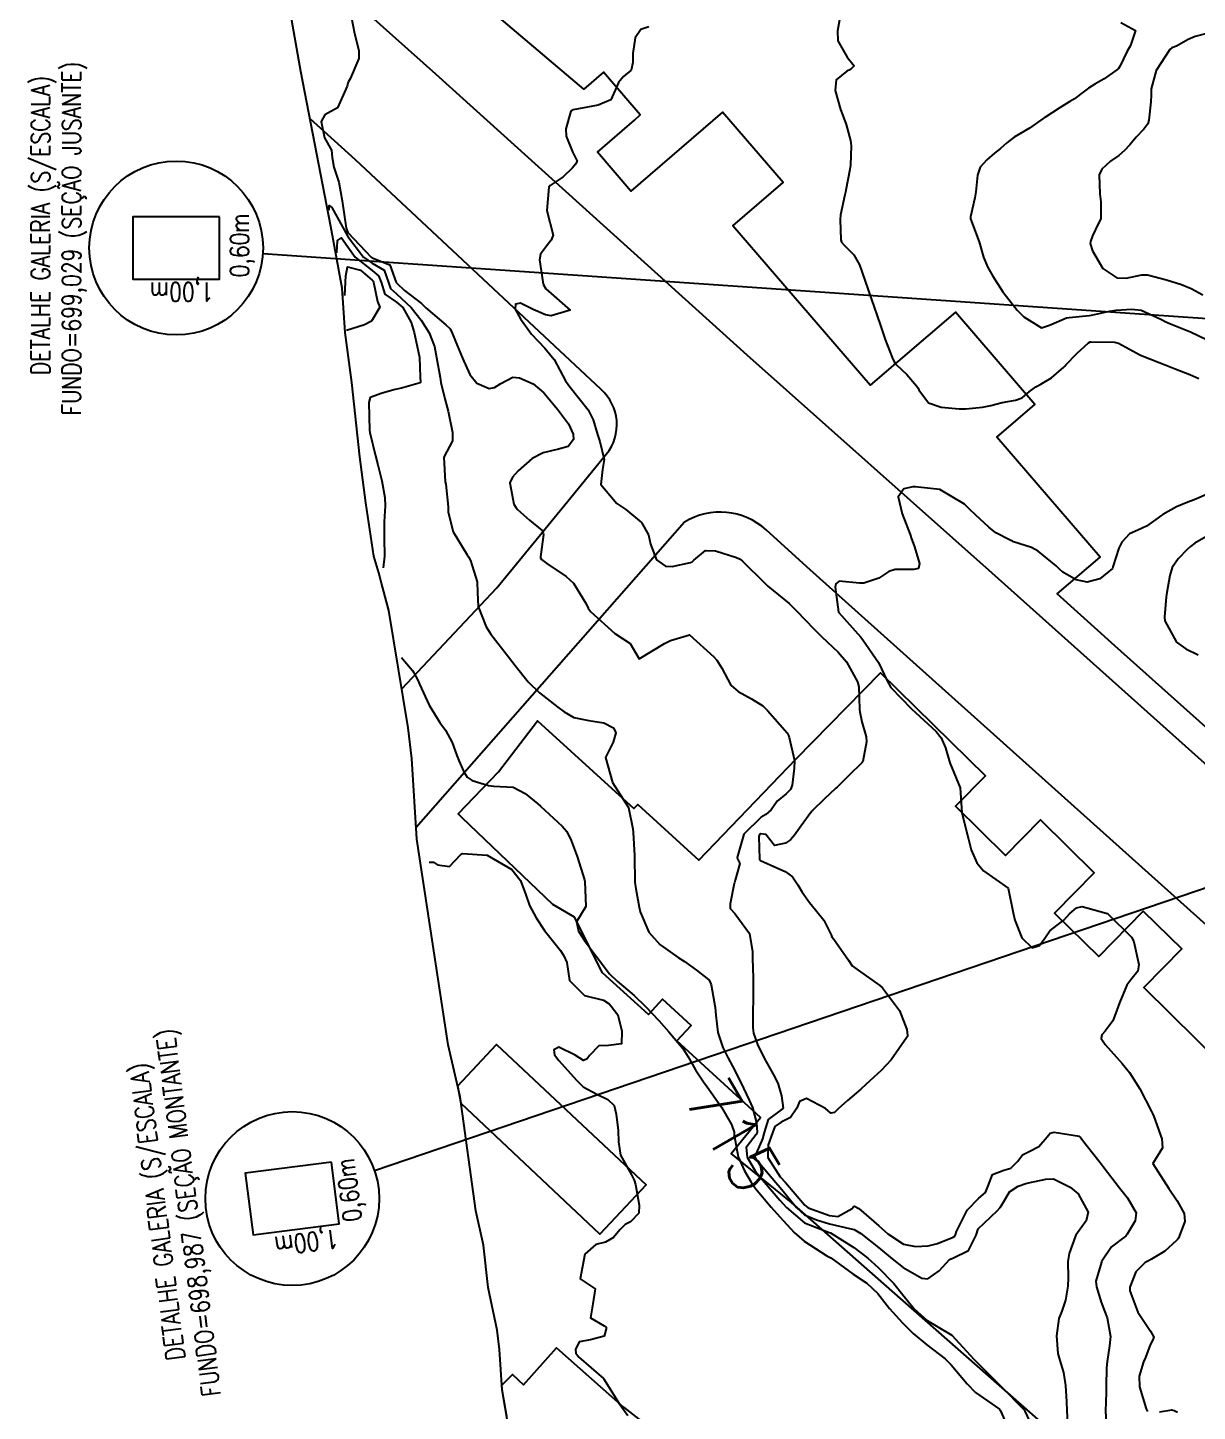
# Model space of a CAD drawing. Header units: metres. Extents: x 286371 to 293043, y 7462578 to 7466404.
# Drawn here: x 289866.5 to 289960.7, y 7463919.3 to 7464030.8 of the extents above; entities that cross this region are included whole.
import ezdxf
from ezdxf.enums import TextEntityAlignment as Align

# ---------------------------------------------------------------- set-up
doc = ezdxf.new("R2010")
doc.units = ezdxf.units.M
doc.header["$MEASUREMENT"] = 0
doc.linetypes.add('CONTINUO', pattern=[0])
for name, color, linetype in [('Area', 45, 'Continuous'), ('Cotas', 45, 'Continuous'), ('Curvas de Nivel 1m', 11, 'Continuous'), ('Curvas de Nivel 5m', 15, 'Continuous'), ('Edificações', 30, 'Continuous'), ('TEXTO', 45, 'Continuous'), ('Vias primárias', 230, 'Continuous')]:
    doc.layers.add(name, color=color, linetype=linetype)
doc.styles.add('ROMANS', font='romans', dxfattribs={"height": 0.2})
doc.styles.add('Style-STANDARD', font='STANDARD.shx')

msp = doc.modelspace()

# ---------------------------------------------------------------- linework, layer by layer
at = {"layer": 'Area'}
msp.add_polyline3d([(289905.45, 7463916.78, 719.89), (289904.73, 7463921.06, 719.01), (289904.51, 7463924.3, 716.12), (289904.32, 7463925.85, 716.13), (289903.59, 7463929.29, 716.2), (289903.21, 7463932.71, 716.17), (289902.59, 7463935.46, 716.12), (289901.35, 7463944.65, 718.91), (289900.37, 7463948.84, 716.89), (289897.84, 7463965.41, 715.85), (289897.45, 7463971.89, 714.94), (289897.16, 7463974.37, 714.81), (289895.59, 7463983.82, 714.3), (289895.01, 7463986.03, 714.28), (289894.78, 7463986.85, 716.73), (289894.39, 7463988.19, 716.82), (289893.75, 7463992.5, 717.13), (289893.26, 7463996.19, 739.33), (289892.61, 7464002.17, 739.44), (289892.07, 7464006.2, 739.72), (289891.83, 7464009.78, 713), (289890.93, 7464014.75, 712.75), (289888.51, 7464027.21, 713.03), (289886.86, 7464036.55, 713.42)], dxfattribs=at)
at = {"layer": 'Curvas de Nivel 1m', "flags": 128}
for points, elevation in [([(289931.94, 7464031.68), (289931.73, 7464030.5), (289931.76, 7464029.69), (289932.51, 7464028.38), (289933.08, 7464027.67), (289932.79, 7464027.38), (289932.5, 7464027.25), (289931.62, 7464026.55), (289931.55, 7464025.69), (289931.97, 7464024.16), (289932.16, 7464023.68), (289932.43, 7464022.95), (289932.79, 7464021.67), (289932.85, 7464021.23), (289932.78, 7464019.67), (289932.72, 7464019.32), (289932.42, 7464017.67), (289932.41, 7464017.61), (289932.34, 7464017.3), (289931.98, 7464015.68), (289931.94, 7464015.31), (289932.01, 7464013.68), (289932.07, 7464013.47), (289932.28, 7464013.23), (289933.06, 7464012.46), (289933.51, 7464011.66), (289933.7, 7464011.11), (289934.22, 7464009.64), (289934.72, 7464008.17), (289934.9, 7464007.64), (289935.22, 7464006.68), (289935.59, 7464005.63), (289936.14, 7464004.19), (289936.32, 7464003.8), (289936.47, 7464003.62), (289937.33, 7464002.81), (289938.11, 7464001.92), (289938.24, 7464001.72), (289938.3, 7464001.59), (289939.07, 7464000.55), (289940.08, 7464000.2), (289941.55, 7464000.06), (289942.08, 7464000.06), (289943.41, 7464000.18), (289944.09, 7464000.33), (289944.99, 7464000.58), (289946.09, 7464000.76), (289946.61, 7464000.94), (289947.2, 7464001.45), (289947.71, 7464001.84), (289948.11, 7464002.05), (289948.99, 7464002.55), (289949.96, 7464003.41), (289950.04, 7464003.5), (289950.14, 7464003.6), (289951.03, 7464004.51), (289951.97, 7464005.38), (289952.1, 7464005.44), (289952.17, 7464005.46), (289954.09, 7464005.42), (289954.17, 7464005.41), (289954.37, 7464005.34), (289956.15, 7464004.37), (289957.65, 7464003.79), (289958.14, 7464003.59), (289958.93, 7464003.27), (289960.12, 7464002.82), (289960.85, 7464002.51)], 711), ([(289892.56, 7464031.68), (289892.83, 7464030.28), (289893.16, 7464028.92), (289893.16, 7464028.27), (289892.48, 7464026.63), (289892.35, 7464026.41), (289892.29, 7464026.29), (289892.23, 7464026.05), (289891.46, 7464024.3), (289890.44, 7464023.74), (289890.14, 7464023.2), (289890.41, 7464021.89), (289890.98, 7464020.9), (289891.02, 7464020.31), (289891.17, 7464019.51), (289891.57, 7464018.31), (289891.83, 7464016.81), (289892.14, 7464014.61), (289892.29, 7464014.27), (289894.18, 7464012.27), (289894.26, 7464012.22), (289895.66, 7464011.65), (289896.19, 7464010.24), (289896.2, 7464010.2), (289896.23, 7464010.17), (289896.86, 7464009.59), (289898.21, 7464008.54), (289898.39, 7464008.38), (289898.57, 7464008.2), (289900.18, 7464006.81), (289900.52, 7464006.5), (289900.7, 7464006.16), (289901.12, 7464005.11), (289901.52, 7464004.15), (289902.12, 7464002.81), (289902.68, 7464002.13), (289903.67, 7464001.69), (289904.1, 7464001.77), (289904.62, 7464002.1), (289905.59, 7464002.61), (289906.11, 7464002.56), (289907.23, 7464002.06), (289908.09, 7464001.34), (289909.17, 7464000.03), (289910.06, 7463998.85), (289910.45, 7463998.01), (289910.47, 7463997.58), (289910.03, 7463997.03), (289909.25, 7463996.8), (289908.02, 7463996.51), (289907.13, 7463996.06), (289906, 7463995.07), (289905.54, 7463994.55), (289905.34, 7463994.09), (289905.67, 7463992.37), (289905.84, 7463992.09), (289905.95, 7463991.96), (289906.92, 7463991.09), (289907.93, 7463990.25), (289908, 7463990.13), (289908.03, 7463990.05), (289908.04, 7463989.94), (289907.91, 7463988.95), (289907.8, 7463988.15), (289907.81, 7463988.06), (289907.89, 7463987.92), (289908.33, 7463987.6), (289909.87, 7463986.55), (289910.46, 7463986.02), (289911.48, 7463984.36), (289911.66, 7463984), (289911.83, 7463983.75), (289913.8, 7463981.96), (289915.02, 7463981.17), (289915.77, 7463979.93), (289917.79, 7463981.16), (289918.28, 7463981.4), (289919.8, 7463981.86), (289921.77, 7463980.08), (289922.02, 7463979.83), (289922.42, 7463979.16), (289923.13, 7463977.81), (289923.73, 7463977.3), (289924.8, 7463976.7), (289925.71, 7463976.13), (289926.11, 7463975.77), (289927.68, 7463973.96), (289927.78, 7463973.74), (289927.83, 7463973.58), (289928.28, 7463971.73), (289928.25, 7463971.12), (289928.08, 7463969.74), (289927.95, 7463969.39), (289927.6, 7463969.04), (289926.88, 7463968.47), (289926.4, 7463967.76), (289925.96, 7463967.39), (289925.58, 7463967.18), (289924.2, 7463965.8), (289923.65, 7463963.93), (289923.69, 7463963.81), (289923.88, 7463963.45), (289923.5, 7463962.11), (289923.43, 7463961.88), (289923.41, 7463961.82), (289923.09, 7463960.2), (289923.1, 7463959.82), (289923.46, 7463959.41), (289924.66, 7463957.8), (289924.89, 7463956.32), (289924.89, 7463955.79), (289924.93, 7463954.24), (289924.93, 7463953.79), (289924.93, 7463952.22), (289924.92, 7463951.79), (289924.91, 7463950.21), (289924.97, 7463949.79), (289925.3, 7463948.88), (289925.82, 7463947.78), (289926.55, 7463946.47), (289926.92, 7463945.76), (289927.23, 7463944.74), (289927.35, 7463943.75), (289927.31, 7463943.66), (289927.21, 7463943.61), (289926.15, 7463942.82), (289925.83, 7463941.77), (289925.7, 7463941.26), (289925.16, 7463940.04), (289925.08, 7463939.86), (289925.08, 7463939.79), (289925.15, 7463939.67), (289926.78, 7463937.76), (289927.12, 7463937.35), (289928.43, 7463935.73), (289929.09, 7463935.16), (289930.04, 7463934.75), (289931.08, 7463934.43), (289932.7, 7463934.04), (289933.07, 7463933.96), (289933.61, 7463933.66), (289935.05, 7463932.52), (289936.13, 7463931.62), (289937.02, 7463930.91), (289938.54, 7463930.05), (289939.01, 7463929.99), (289939.93, 7463930.65), (289940.77, 7463931.55), (289940.95, 7463931.63), (289941.04, 7463931.65), (289942.3, 7463932.27), (289942.9, 7463933.52), (289943.07, 7463934.02), (289944.59, 7463935.48), (289944.83, 7463935.75), (289945.1, 7463936.17), (289945.59, 7463936.99), (289946.29, 7463937.46), (289946.91, 7463937.67), (289947.13, 7463937.73), (289948.53, 7463938.03), (289949.13, 7463938.05), (289950.48, 7463937.39), (289951.12, 7463936.83), (289951.94, 7463935.37), (289951.77, 7463934.68), (289951.07, 7463933.71), (289950.94, 7463933.51), (289950.88, 7463933.39), (289950.39, 7463932.04), (289950.3, 7463931.4), (289950.32, 7463930.08), (289950.29, 7463929.4), (289950.11, 7463928.27), (289949.81, 7463927.4), (289949.57, 7463926.79), (289949.37, 7463925.41), (289949.48, 7463923.98), (289949.64, 7463923.41), (289949.94, 7463922.45), (289950.1, 7463921.41), (289950.18, 7463920.08), (289950.22, 7463919.4), (289950.29, 7463917.93)], 713), ([(289916.55, 7464030.83), (289915.88, 7464030.6), (289915.44, 7464029.94), (289915.25, 7464028.68), (289915.25, 7464027.94), (289915.1, 7464027.34), (289914.49, 7464026.81), (289914.09, 7464026.35), (289913.92, 7464025.96), (289913.48, 7464024.95), (289912.45, 7464024.52), (289912.02, 7464024.42), (289910.45, 7464024.13), (289910.35, 7464024.11), (289910.24, 7464024.02), (289909.85, 7464022.6), (289909.89, 7464022.02), (289910.4, 7464020.76), (289910.77, 7464020.01), (289910.64, 7464019.75), (289910.38, 7464019.47), (289909.64, 7464018.75), (289908.59, 7464018.04), (289908.49, 7464017.9), (289908.32, 7464016.04), (289908.83, 7464014.04), (289908.68, 7464013.64), (289908.28, 7464013.16), (289907.82, 7464012.5), (289907.74, 7464012.05), (289907.99, 7464010.29), (289908.04, 7464010.05), (289908.23, 7464009.72), (289910.2, 7464008.01), (289908.67, 7464007.56), (289908.2, 7464007.62), (289907.22, 7464008.06), (289906.21, 7464008.57), (289905.8, 7464008.49), (289905.77, 7464008.08), (289906.19, 7464007.31), (289907.08, 7464006.06), (289908.15, 7464004.94), (289908.92, 7464004.03), (289909.83, 7464002.3), (289910.04, 7464002.02), (289910.1, 7464001.94), (289911.66, 7463999.99), (289912.06, 7463999.17), (289912.39, 7463997.98), (289912.59, 7463997.42), (289912.95, 7463995.97), (289912.8, 7463995.17), (289912.68, 7463993.97), (289913.96, 7463992.44), (289914.69, 7463991.94), (289915.94, 7463990.91), (289916.52, 7463989.92), (289916.67, 7463989.16), (289917.15, 7463987.91), (289917.89, 7463987.39), (289918.41, 7463987.37), (289919.89, 7463987.69), (289920.02, 7463987.74), (289920.16, 7463987.86), (289921.11, 7463988.64), (289921.91, 7463988.63), (289923.61, 7463988.09), (289923.9, 7463987.96), (289924.08, 7463987.8), (289925.87, 7463986.01), (289926.13, 7463985.77), (289927.84, 7463984.37), (289928.5, 7463983.73), (289929.8, 7463982.38), (289930.48, 7463981.7), (289931.78, 7463980.47), (289932.46, 7463979.67), (289933.34, 7463978.06), (289933.45, 7463977.66), (289933.52, 7463975.85), (289933.53, 7463975.66), (289933.69, 7463974.84), (289934.05, 7463973.65), (289934.07, 7463973.24), (289933.77, 7463971.65), (289933.72, 7463971.57), (289933.64, 7463971.5), (289932.71, 7463970.59), (289931.78, 7463969.68), (289931.7, 7463969.6), (289931.61, 7463969.52), (289930.67, 7463968.63), (289929.71, 7463967.71), (289929.65, 7463967.65), (289929.58, 7463967.56), (289928.81, 7463966.48), (289928.26, 7463965.73), (289927.95, 7463965.34), (289927.54, 7463965.08), (289926.67, 7463964.89), (289925.97, 7463965.77), (289925.56, 7463965.84), (289925.44, 7463965.78), (289925.4, 7463965.63), (289925.46, 7463963.79), (289925.52, 7463963.68), (289926.86, 7463963.1), (289927.51, 7463962.79), (289928.12, 7463962.36), (289928.54, 7463961.73), (289928.9, 7463961.14), (289929.47, 7463960.31), (289929.97, 7463959.71), (289930.64, 7463958.89), (289931.23, 7463957.69), (289931.29, 7463957.55), (289931.43, 7463957.35), (289932.61, 7463955.67), (289932.92, 7463955.19), (289933.39, 7463954.84), (289935.14, 7463953.63), (289935.36, 7463953.42), (289936.74, 7463951.6), (289937.31, 7463950.07), (289937.38, 7463949.59), (289937.37, 7463949.52), (289937.3, 7463949.4), (289936.06, 7463947.62), (289935.26, 7463946.78), (289934.66, 7463946.24), (289934.02, 7463945.65), (289933.62, 7463945.28), (289933.23, 7463944.95), (289932.54, 7463944.36), (289931.79, 7463943.69), (289931.5, 7463943.4), (289931.21, 7463943.34), (289930.77, 7463943.7), (289929.23, 7463944.53), (289928.67, 7463944.28), (289928.46, 7463943.74), (289927.96, 7463942.99), (289927.2, 7463942.61), (289926.69, 7463942.26), (289926.49, 7463941.76), (289926.14, 7463940.8), (289926.12, 7463939.77), (289927.13, 7463938.21), (289927.55, 7463937.75), (289929.1, 7463935.92), (289929.37, 7463935.72), (289931.09, 7463935.09), (289931.75, 7463935.02), (289932.91, 7463935.67), (289933, 7463935.77), (289933.1, 7463935.86), (289933.45, 7463935.66), (289935.07, 7463934.26), (289935.78, 7463933.62), (289937.05, 7463932.8), (289938.03, 7463932.61), (289939.05, 7463932.66), (289939.79, 7463932.83), (289941.06, 7463933.34), (289941.19, 7463933.42), (289941.25, 7463933.54), (289941.32, 7463933.8), (289942.17, 7463935.52), (289943.11, 7463936.49), (289943.66, 7463936.95), (289943.88, 7463937.49), (289944.22, 7463938.41), (289945.14, 7463938.76), (289945.7, 7463938.91), (289946.27, 7463939.46), (289946.64, 7463939.98), (289947.17, 7463940.24), (289947.96, 7463940.65), (289948.63, 7463941.42), (289948.87, 7463941.74), (289949.19, 7463941.82), (289951.05, 7463941.52), (289951.19, 7463941.48), (289951.3, 7463941.38), (289951.77, 7463940.78), (289952.89, 7463939.36), (289953.15, 7463939.03), (289954.46, 7463937.33), (289955.11, 7463936.51), (289955.79, 7463935.31), (289955.73, 7463934.66), (289955.07, 7463933.58), (289954.96, 7463933.43), (289954.81, 7463933.33), (289953.81, 7463932.58), (289953.04, 7463931.42), (289953.01, 7463931.38), (289953.01, 7463931.35), (289952.56, 7463929.8), (289952.59, 7463929.36), (289952.98, 7463928.11), (289953.27, 7463927.35), (289953.46, 7463926.85), (289953.73, 7463925.34), (289953.65, 7463924.61), (289953.45, 7463923.35), (289953.42, 7463922.83), (289953.39, 7463921.35), (289953.37, 7463920.84), (289953.33, 7463919.35), (289953.4, 7463917.93)], 712), ([(289961.5, 7464030.27), (289960.54, 7464030.03), (289959.99, 7464029.79), (289959.06, 7464029.27), (289958.67, 7464029.12), (289958.52, 7464029), (289957.41, 7464027.3), (289957, 7464025.84), (289957, 7464025.31), (289956.99, 7464024.77), (289956.81, 7464023.31), (289956.73, 7464023.01), (289956.42, 7464022.59), (289955.81, 7464021.93), (289955.29, 7464021.33), (289954.87, 7464020.86), (289954.39, 7464020.46), (289953.74, 7464020), (289953.04, 7464019.36), (289952.83, 7464018.9), (289952.86, 7464017.37), (289952.96, 7464016.74), (289952.95, 7464015.36), (289952.73, 7464014.95), (289952.29, 7464013.98), (289952.12, 7464013.54), (289952.08, 7464013.38), (289952.28, 7464012.78), (289953.1, 7464011.36), (289954.24, 7464010.61), (289955, 7464010.58), (289956.25, 7464010.84), (289956.72, 7464010.84), (289958.24, 7464010.45), (289959.44, 7464010.06), (289960.23, 7464009.74), (289961.17, 7464009.24)], 709), ([(289890.77, 7464016.05), (289890.79, 7464016.44), (289891.01, 7464016.26), (289892.29, 7464013.94), (289893.55, 7464012.28), (289894.26, 7464011.79), (289895.21, 7464011.22), (289895.57, 7464010.24), (289895.73, 7464009.74), (289896.22, 7464009.32), (289897.39, 7464008.22), (289898.19, 7464007.19), (289898.85, 7464006.19), (289899.27, 7464005.08), (289899.44, 7464004.19), (289899.72, 7464002.58), (289899.79, 7464002.18), (289900.09, 7464000.85), (289900.29, 7464000.17), (289900.37, 7463999.87), (289900.71, 7463998.16), (289900.71, 7463997.49), (289900.01, 7463996.17), (289900.14, 7463994.17), (289900.17, 7463993.99), (289900.37, 7463992.17), (289900.38, 7463991.74), (289900.76, 7463990.16), (289901.9, 7463988.3), (289902.01, 7463988.14), (289902.18, 7463987.85), (289902.7, 7463986.13), (289902.72, 7463985.26), (289902.78, 7463984.13), (289903.43, 7463982.5), (289903.66, 7463982.12), (289903.8, 7463981.91), (289905.23, 7463980.09), (289905.76, 7463979.38), (289906.82, 7463978.07), (289907.73, 7463977.2), (289909.2, 7463976.03), (289909.71, 7463975.65), (289910.5, 7463975.21), (289911.69, 7463974.96), (289912.91, 7463974.76), (289913.68, 7463974.37), (289913.88, 7463973.96), (289913.66, 7463973.21), (289913.04, 7463971.97), (289913.61, 7463969.96), (289914.89, 7463967.94), (289915.26, 7463966.23), (289915.28, 7463965.94), (289915.38, 7463964.08), (289915.39, 7463963.94), (289915.42, 7463962.01), (289915.42, 7463961.94), (289915.49, 7463961.4), (289915.75, 7463959.93), (289915.85, 7463959.54), (289916.53, 7463957.92), (289917.42, 7463956.91), (289918.91, 7463955.88), (289919.4, 7463955.56), (289920.39, 7463954.86), (289921.38, 7463954.07), (289921.5, 7463953.84), (289921.55, 7463953.67), (289921.89, 7463951.84), (289921.94, 7463951.23), (289922.09, 7463949.83), (289922.5, 7463948.62), (289922.89, 7463947.82), (289923.27, 7463947.11), (289923.95, 7463945.8), (289924.63, 7463944.39), (289924.88, 7463943.79), (289925.2, 7463942.55), (289925.26, 7463941.78), (289925.24, 7463941.72), (289925.18, 7463941.62), (289924.39, 7463940.58), (289924.45, 7463939.8), (289925.14, 7463938.65), (289925.85, 7463937.77), (289927.1, 7463936.33), (289927.62, 7463935.75), (289929.08, 7463934.51), (289931.01, 7463933.75), (289931.06, 7463933.74), (289931.17, 7463933.69), (289933.05, 7463932.51), (289934.19, 7463931.65), (289935.02, 7463930.91), (289936.27, 7463929.62), (289936.99, 7463928.72), (289937.91, 7463927.59), (289938.96, 7463926.65), (289940.82, 7463925.55), (289940.94, 7463925.45), (289942.73, 7463923.52), (289942.9, 7463923.33), (289944.76, 7463921.49), (289944.87, 7463921.37), (289946.77, 7463919.46), (289946.84, 7463919.35), (289947.72, 7463917.44)], 714), ([(289892.04, 7464009.18), (289892.12, 7464010.78), (289892.25, 7464011.48), (289893.31, 7464011.22), (289894.24, 7464010.43), (289894.32, 7464010.35), (289894.35, 7464010.26), (289894.67, 7464008.71), (289894.86, 7464008.25), (289894.19, 7464007.12), (289893.63, 7464006.82), (289892.17, 7464006.36)], 716), ([(289961.66, 7463993.23), (289960.48, 7463992.73), (289959.96, 7463992.54), (289959.06, 7463992.16), (289957.95, 7463991.55), (289957.79, 7463991.44), (289957.57, 7463991.29), (289956.62, 7463990.62), (289955.93, 7463990.28), (289955.27, 7463989.98), (289954.63, 7463989.33), (289954.4, 7463988.85), (289953.93, 7463987.34), (289953.92, 7463987.3), (289953.88, 7463987.2), (289952.86, 7463986.37), (289951.86, 7463986.09), (289950.96, 7463986.3), (289949.88, 7463986.91), (289949.62, 7463987.15), (289949.36, 7463987.41), (289947.9, 7463988.59), (289947.36, 7463988.9), (289945.91, 7463989.36), (289945.84, 7463989.39), (289945.65, 7463989.47), (289944.49, 7463990.06), (289943.93, 7463990.52), (289942.85, 7463991.52), (289942.39, 7463991.96), (289941.96, 7463992.37), (289939.98, 7463993.56), (289937.99, 7463993.77), (289937.81, 7463993.77), (289937.07, 7463993.61), (289936.62, 7463992.97), (289936.95, 7463991.61), (289937.58, 7463989.94), (289937.7, 7463989.6), (289937.91, 7463989.03), (289938.34, 7463987.59), (289938.26, 7463987.21), (289937.88, 7463987.11), (289936.37, 7463987.13), (289935.87, 7463986.96), (289935.07, 7463986.43), (289933.86, 7463986.02), (289933.5, 7463986.02), (289931.86, 7463986.19), (289931.59, 7463985.96), (289931.56, 7463985.69), (289931.82, 7463983.68), (289933.61, 7463981.66), (289933.79, 7463981.45), (289935.05, 7463979.64), (289935.74, 7463978.14), (289936.03, 7463977.62), (289937.71, 7463975.91), (289938.03, 7463975.59), (289939.68, 7463974.06), (289940.1, 7463973.56), (289940.45, 7463972.77), (289940.79, 7463971.55), (289941.61, 7463969.53), (289941.76, 7463967.53), (289941.8, 7463967.31), (289942.26, 7463965.52), (289942.51, 7463964.55), (289942.96, 7463963.51), (289943.51, 7463962.84), (289945.49, 7463961.47), (289945.88, 7463959.47), (289946.02, 7463958.89), (289946.58, 7463957.46), (289947.41, 7463956.65), (289948.02, 7463956.83), (289948.44, 7463957.43), (289948.85, 7463958.01), (289949.44, 7463958.49), (289949.98, 7463958.88), (289950.44, 7463959.4), (289950.98, 7463959.88), (289951.46, 7463959.97), (289953.37, 7463959.44), (289953.45, 7463959.41), (289953.55, 7463959.35), (289955.43, 7463957.51), (289955.54, 7463957.32), (289955.6, 7463957.14), (289956.02, 7463955.32), (289955.92, 7463954.78), (289955.38, 7463954.07), (289955.05, 7463953.65), (289954.91, 7463953.33), (289954.46, 7463952.22), (289954.13, 7463951.34), (289953.91, 7463950.76), (289953.31, 7463949.94), (289953.02, 7463949.65), (289952.99, 7463949.36), (289953.3, 7463948.88), (289954.67, 7463947.33), (289955.26, 7463946.61), (289956.1, 7463945.31), (289957.03, 7463943.48), (289957.12, 7463943.3), (289957.21, 7463943.07), (289957.87, 7463941.28), (289957.92, 7463940.54), (289957.15, 7463939.29), (289958.44, 7463937.27), (289959.11, 7463936.29), (289959.67, 7463935.26), (289959.72, 7463934.62), (289959.2, 7463933.26), (289959.14, 7463933.17), (289959.05, 7463933.08), (289958.1, 7463932.22), (289957.03, 7463931.57), (289956.84, 7463931.48), (289956.53, 7463931.3), (289955.76, 7463930.57), (289955.28, 7463929.32), (289955.28, 7463929.03), (289955.93, 7463927.31), (289956.94, 7463925.78), (289957.21, 7463925.29), (289957.14, 7463925.08), (289956.92, 7463924.67), (289956.54, 7463923.67), (289956.4, 7463923.3), (289956.04, 7463922.15), (289956.07, 7463921.31), (289956.61, 7463919.53), (289956.72, 7463919.3)], 711), ([(289898.84, 7463963.55), (289899.18, 7463963.54), (289899.51, 7463963.33), (289900.47, 7463963.2), (289901.36, 7463964.15), (289901.45, 7463964.22), (289901.53, 7463964.24), (289903.52, 7463964.11), (289905.51, 7463962.96), (289906.21, 7463962.07), (289906.62, 7463960.93), (289906.91, 7463960.06), (289907.45, 7463959.06), (289908.14, 7463958.04), (289909.41, 7463956.43), (289909.7, 7463956.02), (289909.94, 7463955.47), (289910.15, 7463954.01), (289911.36, 7463952.8), (289912.89, 7463952.43), (289913.35, 7463952.13), (289913.51, 7463951.96), (289914.04, 7463951.25), (289914.37, 7463949.95), (289914.33, 7463948.91), (289913.3, 7463948.78), (289912.52, 7463948.75), (289911.76, 7463947.99), (289911.57, 7463947.7), (289911.28, 7463947.57), (289910.6, 7463948), (289909.29, 7463948.65), (289908.87, 7463948.45), (289908.94, 7463948.03), (289909.28, 7463947.57), (289910.72, 7463946), (289911.25, 7463945.46), (289912.35, 7463944.86), (289913.23, 7463944.44), (289913.75, 7463943.96), (289913.91, 7463943.26), (289914.07, 7463941.95), (289914.1, 7463941.03), (289914.25, 7463939.95), (289915.13, 7463938.37), (289915.36, 7463937.93), (289915.45, 7463937.6), (289915.75, 7463935.92), (289915.72, 7463935.29), (289915.07, 7463934.58), (289914.64, 7463934.37), (289914.2, 7463933.95), (289913.69, 7463933.32), (289913.05, 7463932.96), (289912.26, 7463932.76), (289911.37, 7463931.99), (289911, 7463930), (289912.2, 7463929.19), (289912.03, 7463927.98), (289911.83, 7463926.86), (289912.95, 7463926.22), (289913.09, 7463926.11), (289913.11, 7463925.97), (289912.94, 7463925.39), (289911.83, 7463925.09), (289910.93, 7463924.91), (289910.63, 7463924.3), (289910.66, 7463924.01), (289910.91, 7463923.68), (289912.88, 7463921.97), (289914.16, 7463919.95), (289914.84, 7463918.98)], 716), ([(289957.67, 7463919.28), (289958.67, 7463919.45), (289958.85, 7463919.4), (289959.14, 7463919.26)], 711)]:
    msp.add_lwpolyline(points, dxfattribs=dict(at, elevation=elevation))
at = {"layer": 'Curvas de Nivel 5m', "flags": 128}
for points, elevation in [([(289954.55, 7464031.17), (289955.75, 7464030.53), (289955.33, 7464029.33), (289955.04, 7464028.82), (289954.5, 7464027.67), (289954.38, 7464027.46), (289954.23, 7464027.35), (289953.22, 7464026.63), (289952.48, 7464026.19), (289951.96, 7464025.89), (289951.31, 7464025.39), (289950.83, 7464025.03), (289950.45, 7464024.8), (289949.59, 7464024.27), (289948.44, 7464023.52), (289948.38, 7464023.49), (289948.31, 7464023.44), (289947.21, 7464022.67), (289946.42, 7464022.2), (289945.96, 7464021.93), (289945.38, 7464021.48), (289944.86, 7464021.03), (289944.39, 7464020.65), (289943.76, 7464020.12), (289943.24, 7464019.51), (289943.01, 7464018.87), (289942.87, 7464017.52), (289942.81, 7464017.05), (289942.44, 7464015.52), (289942.46, 7464015.37), (289943.14, 7464013.51), (289943.51, 7464012.26), (289943.81, 7464011.5), (289944.24, 7464010.75), (289945.05, 7464009.48), (289946.2, 7464008.01), (289946.75, 7464007.46), (289948.18, 7464006.59), (289948.82, 7464006.79), (289950.19, 7464007.38), (289950.22, 7464007.38), (289950.4, 7464007.4), (289952, 7464007.57), (289952.2, 7464007.6), (289953.64, 7464007.91), (289954.2, 7464007.99), (289955.45, 7464008.08), (289956.2, 7464008), (289957.79, 7464007.29), (289958.19, 7464007.07), (289958.57, 7464006.9), (289960.18, 7464006.25), (289962.03, 7464005.36)], 710), ([(289891.4, 7464012.62), (289891.46, 7464013.6), (289891.78, 7464013.83), (289892.28, 7464013.1), (289892.89, 7464012.28), (289894.25, 7464011.19), (289894.77, 7464010.78), (289894.96, 7464010.25), (289895.26, 7464009.29), (289896.21, 7464008.64), (289896.71, 7464008.23), (289897.4, 7464007), (289897.64, 7464006.21), (289898.03, 7464004.32), (289898.05, 7464004.21), (289898.12, 7464002.6), (289898.13, 7464002.2), (289898.13, 7464002.19), (289898.11, 7464002.16), (289896.6, 7464001.73), (289896.1, 7464001.61), (289895.04, 7464001.31), (289894.09, 7464000.96), (289893.99, 7464000.58), (289894.04, 7463998.34), (289894.05, 7463998.16), (289894.52, 7463996.26), (289894.7, 7463995.56), (289895.02, 7463994.25), (289895.28, 7463992.93), (289895.3, 7463992.24), (289895.21, 7463990.97), (289895.22, 7463989.63), (289895.24, 7463988.19), (289895.13, 7463987.24)], 715), ([(289961.4, 7463989.75), (289960.53, 7463989.25), (289960.18, 7463988.98), (289959.91, 7463988.74), (289959.18, 7463987.98), (289958.71, 7463987.27), (289958.51, 7463986.64), (289958.28, 7463985.28), (289958.21, 7463984.91), (289958.07, 7463983.28), (289958.11, 7463982.99), (289959.06, 7463981.27), (289959.79, 7463980.74), (289960.78, 7463980.24)], 710), ([(289896.6, 7463980.03), (289896.89, 7463979.72), (289897.5, 7463978.98), (289897.75, 7463978.56), (289897.92, 7463978.2), (289898.05, 7463977.88), (289898.83, 7463976.19), (289899.69, 7463974.8), (289900.16, 7463974.17), (289900.7, 7463973.19), (289901.08, 7463972.15), (289901.23, 7463971.73), (289901.63, 7463970.82), (289901.89, 7463970.4), (289902.3, 7463970.13), (289903.62, 7463969.72), (289904.05, 7463969.67), (289905.61, 7463969.59), (289906.57, 7463969.09), (289907.59, 7463968.25), (289907.81, 7463968.05), (289909.56, 7463966.46), (289909.92, 7463966.02), (289910.27, 7463965.29), (289910.75, 7463964.01), (289911.35, 7463962.14), (289911.38, 7463962), (289911.46, 7463959.99), (289910.7, 7463958.75), (289910.88, 7463958), (289911.42, 7463957.17), (289912.29, 7463955.98), (289913.38, 7463954.55), (289913.98, 7463953.96), (289915.36, 7463952.81), (289916.27, 7463951.92), (289917.33, 7463950.79), (289918.15, 7463949.89), (289919.29, 7463948.51), (289919.7, 7463947.87), (289920.3, 7463946.82), (289920.95, 7463945.85), (289921.24, 7463945.46), (289922.4, 7463943.83), (289923.19, 7463942.43), (289923.41, 7463941.81), (289923.42, 7463941.57), (289923.74, 7463939.81), (289924.24, 7463938.69), (289924.77, 7463937.79), (289925.12, 7463937.28), (289926.38, 7463935.77), (289927.08, 7463934.98), (289928.25, 7463933.74), (289929.05, 7463933.03), (289930.87, 7463931.86), (289931.04, 7463931.78), (289931.19, 7463931.69), (289933.01, 7463930.38), (289934.09, 7463929.65), (289934.99, 7463928.82), (289935.92, 7463927.62), (289936.96, 7463926.45), (289937.84, 7463925.59), (289938.93, 7463924.67), (289940.41, 7463923.55), (289940.9, 7463923.08), (289942.17, 7463921.53), (289942.86, 7463920.85), (289944.79, 7463919.49), (289944.84, 7463919.42), (289945.74, 7463917.47)], 715)]:
    msp.add_lwpolyline(points, dxfattribs=dict(at, elevation=elevation))
at = {"layer": 'Edificações'}
for points, elevation in [([(289962.68, 7463973.29), (289954.09, 7463980.98), (289949.44, 7463985.15), (289952.89, 7463988.12), (289944.57, 7463997.78), (289947.63, 7464000.41), (289941.23, 7464007.85), (289934.37, 7464001.95), (289923.31, 7464014.8), (289927.35, 7464018.28), (289922.48, 7464023.95), (289915.09, 7464017.59), (289912.39, 7464020.74), (289915.38, 7464023.31), (289915.38, 7464023.31), (289915.85, 7464023.72), (289913.37, 7464026.61), (289912.88, 7464027.17), (289911.3, 7464025.81), (289893.29, 7464041.07)], 721.6), ([(289901.14, 7463945.53), (289904.27, 7463948.86), (289916.32, 7463937.56), (289912.59, 7463933.58), (289901.42, 7463944.11), (289901.14, 7463945.53)], 718.48), ([(289905.09, 7463918.92), (289904.73, 7463921.06), (289904.7, 7463921.43), (289904.7, 7463921.43), (289905.54, 7463922.3), (289906.43, 7463921.45), (289909.1, 7463924.45), (289914.49, 7463919.65), (289918.96, 7463916.19)], 718.67)]:
    msp.add_lwpolyline(points, dxfattribs=dict(at, elevation=elevation))
msp.add_lwpolyline([(289950.1, 7463916.74), (289946.56, 7463919.86), (289936.15, 7463929.01), (289928.03, 7463936.15), (289923.17, 7463940.08), (289925.52, 7463943), (289918.8, 7463949.15), (289919.94, 7463950.4), (289917.64, 7463952.51), (289916.5, 7463951.27), (289912.81, 7463954.65), (289910.54, 7463959.12), (289908.79, 7463960.14), (289901.5, 7463967.13), (289901.17, 7463967.45), (289904.42, 7463970.83), (289907.58, 7463974.93), (289915.33, 7463967.87), (289915.64, 7463968.2), (289920.56, 7463963.72), (289928.4, 7463971.86), (289935.2, 7463978.79), (289943.65, 7463970.5), (289941.24, 7463968.05), (289945.28, 7463964.08), (289948.1, 7463966.95), (289952.42, 7463962.7), (289949.22, 7463959.45), (289952.78, 7463955.96), (289956.37, 7463959.61), (289959.48, 7463956.57), (289956.41, 7463953.45), (289960.64, 7463949.3), (289962.6, 7463947.37)], dxfattribs=at)
at = {"layer": 'TEXTO', "linetype": 'CONTINUO'}
for points in [[(289881.96, 7464015.51, 0), (289874.96, 7464015.51, 0), (289874.96, 7464010.51, 0), (289881.96, 7464010.51, 0), (289881.96, 7464015.51, 0)], [(289890.97, 7463939.38, 0), (289884.02, 7463938.5, 0), (289884.65, 7463933.54, 0), (289891.6, 7463934.42, 0), (289890.97, 7463939.38, 0)]]:
    msp.add_polyline3d(points, close=True, dxfattribs=at)
for points in [[(290071.97, 7463999.72, 0), (289885.44, 7464012.54, 0)], [(289894.44, 7463938.72, 0), (290074.88, 7464000.08, 0)]]:
    msp.add_polyline3d(points, dxfattribs=at)
for centre in [(289878.46, 7464013.01), (289887.81, 7463936.46)]:
    msp.add_circle(centre, 7, dxfattribs=at)
at = {"layer": 'Vias primárias'}
for points, elevation in [([(289886.45, 7464038.54), (289899.34, 7464027.03), (289924.43, 7464004.41), (289944.18, 7463986.85), (289991.14, 7463944.84), (289998.51, 7463938.53, 0.311604), (290003.06, 7463938.06), (290020.86, 7463959.06), (290038.76, 7463979.24), (290040.32, 7463981.27, 0.417547), (290039.07, 7463990.48), (289987.01, 7464040.41), (289946.45, 7464076.2, 0.015533), (289940.26, 7464081.33, -0.132483), (289929.01, 7464096.24), (289919.89, 7464111.51), (289910.4, 7464127.59, 0.451), (289905.13, 7464128.61), (289875.68, 7464111.55), (289866.82, 7464106.95)], 714.27), ([(289896.64, 7463977.52), (289904.28, 7463985.63), (289910.26, 7463992.92), (289913.11, 7463996.4, 0.407369), (289912.66, 7464001.63), (289892.9, 7464020.1), (289889.25, 7464023.4)], 714.64), ([(289915.67, 7463837.93), (289944.96, 7463871.65), (289991.61, 7463923.5), (289993.31, 7463925.74, 0.319296), (289993.43, 7463929.84), (289929.27, 7463987.34), (289925.99, 7463990.31, 0.333143), (289919.4, 7463990.93), (289897.79, 7463966.33)], 723.92)]:
    msp.add_lwpolyline(points, format="xyb", dxfattribs=dict(at, elevation=elevation))

# ---------------------------------------------------------------- texts
at = {"layer": 'Cotas', "style": 'Style-STANDARD'}
msp.add_text('715', height=4, rotation=300.1904, dxfattribs=at).set_placement((289923.36, 7463941.54, 715), align=Align.MIDDLE_CENTER)
at = {"layer": 'TEXTO', "style": 'ROMANS', "width": 0.8}
for s, rotation, p in [('FUNDO=699,029 (SEÇÃO JUSANTE)', 90, (289870.77, 7463999.54)), ('DETALHE GALERIA (S/ESCALA)', 90, (289868.28, 7464002.78)), ('0,60m', 90, (289884.32, 7464010.65)), ('1,00m', 180, (289881.49, 7464010.22)), ('FUNDO=698,987 (SEÇÃO MONTANTE)', 97.2253, (289882.06, 7463920.63)), ('DETALHE GALERIA (S/ESCALA)', 97.2253, (289879.18, 7463923.54)), ('0,60m', 97.2253, (289893.43, 7463934.69)), ('1,00m', 187.2253, (289891.42, 7463934))]:
    msp.add_text(s, height=1.5, rotation=rotation, dxfattribs=at).set_placement(p)

doc.saveas('drawing.dxf')
